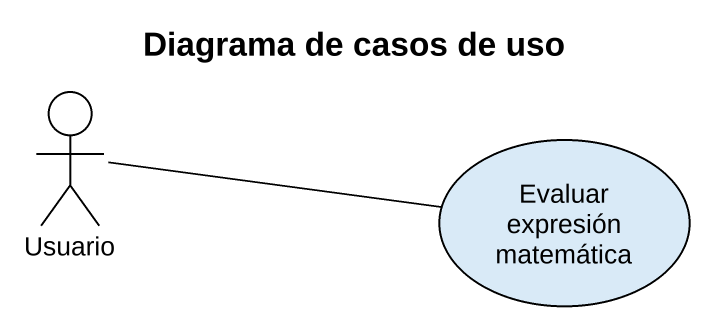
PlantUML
@startuml
title Diagrama de casos de uso
actor Usuario
usecase "Evaluar expresión matemática" as Evaluar_expresión_matemática
Usuario -right- Evaluar_expresión_matemática
@enduml
